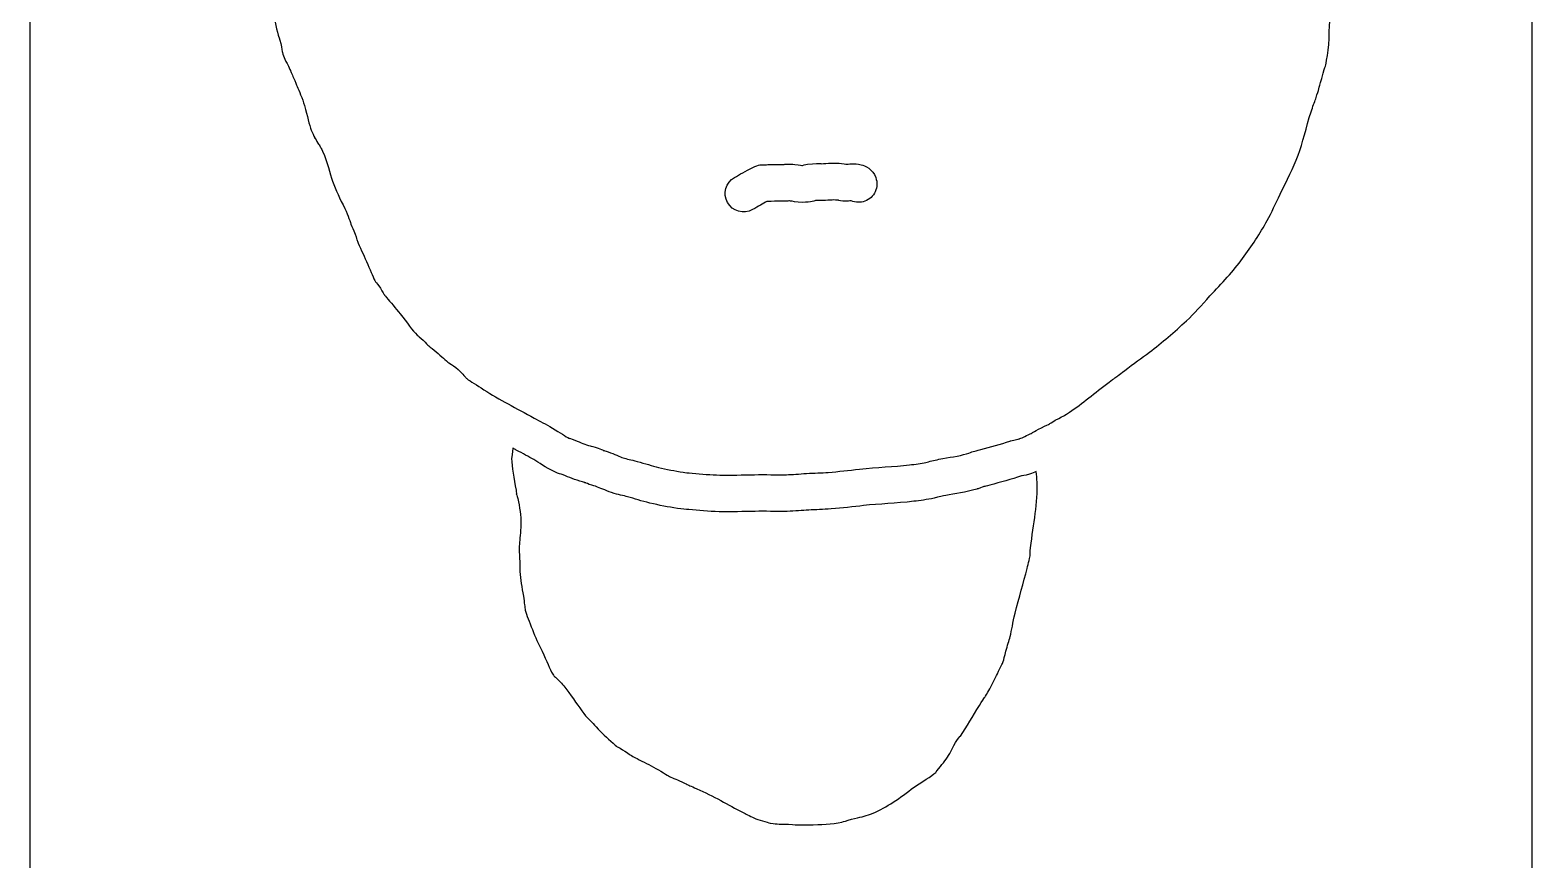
# Model space of a CAD drawing. Header units: millimetres. Extents: x -1461 to -1025, y 571 to 3922.
# Drawn here: x -1221 to -1025, y 3565.4 to 3673.7 of the extents above; entities that cross this region are included whole.
import ezdxf

# ---------------------------------------------------------------- set-up
doc = ezdxf.new("R2010")
doc.units = ezdxf.units.MM
doc.layers.add('Calque_1', color=7, linetype='CONTINUOUS')

msp = doc.modelspace()

# ---------------------------------------------------------------- linework, layer by layer
at = {"layer": 'Calque_1', "color": 5}
msp.add_lwpolyline([(-1221.0133, 3783.39508), (-1121.0132, 3783.39508), (-1025.0134, 3783.39508), (-1025.0134, 3537.3951), (-1221.0133, 3537.3951)], close=True, dxfattribs=at)
at = {"layer": 'Calque_1', "color": 7}
for points in [[(-1187.0978, 3668.55072), (-1187.0973, 3668.55072)], [(-1116.0711, 3656.31812), (-1116.0706, 3656.31812)], [(-1116.0711, 3656.31282), (-1116.0711, 3656.31812)], [(-1169.7029, 3633.19882), (-1169.7024, 3633.19882)], [(-1091.932, 3620.33632), (-1091.911, 3620.34632)], [(-1158.0067, 3619.12442), (-1158.005, 3619.11832)], [(-1158.005, 3619.11832), (-1158.0044, 3619.11832)], [(-1096.9547, 3618.94172), (-1096.9367, 3618.95172)], [(-1157.5326, 3613.13362), (-1157.5446, 3613.16762)], [(-1135.0563, 3575.13597), (-1135.0463, 3575.13597)]]:
    msp.add_lwpolyline(points, dxfattribs=at)
for points in [[(-1183.8487, 3659.60962)], [(-1148.6536, 3614.66012)], [(-1157.5326, 3613.13362)]]:
    msp.add_lwpolyline(points, close=True, dxfattribs=at)
for points in [[(-1051.7087, 3670.34332), (-1051.3824, 3672.18802), (-1051.5654, 3674.46072), (-1051.1527, 3677.08822)], [(-1189.3643, 3676.56362), (-1189.1203, 3675.27712), (-1188.9206, 3674.09032), (-1188.6269, 3673.02332)], [(-1188.6269, 3673.02332), (-1188.5899, 3672.89082), (-1188.438, 3672.54052), (-1188.2961, 3671.93862)], [(-1188.2961, 3671.93862), (-1188.1448, 3671.29652), (-1188.1198, 3670.88672), (-1188.0874, 3670.73812)], [(-1188.0874, 3670.73812), (-1187.9654, 3670.18042), (-1187.6393, 3669.69822), (-1187.0978, 3668.55072)], [(-1052.4529, 3667.37872), (-1051.8039, 3669.64612), (-1052.0515, 3668.40632), (-1051.7087, 3670.34332)], [(-1187.0973, 3668.55072), (-1186.9317, 3668.19962), (-1187.0473, 3668.43822), (-1187.0223, 3668.37912)], [(-1187.0223, 3668.37912), (-1186.9973, 3668.32012), (-1186.9623, 3668.23932), (-1186.921, 3668.14352)], [(-1186.921, 3668.14352), (-1186.839, 3667.95172), (-1186.7306, 3667.69852), (-1186.6212, 3667.44272)], [(-1186.6212, 3667.44272), (-1186.4026, 3666.93112), (-1186.2284, 3666.52712), (-1186.1401, 3666.31262)], [(-1053.2384, 3664.71842), (-1052.7184, 3666.26442), (-1052.9226, 3665.73752), (-1052.4529, 3667.37872)], [(-1186.1401, 3666.31262), (-1185.9409, 3665.82852), (-1185.4698, 3664.73322), (-1185.2048, 3663.84242)], [(-1185.2048, 3663.84242), (-1184.7926, 3662.45692), (-1184.6167, 3661.33142), (-1184.3103, 3660.60182)], [(-1053.8337, 3663.02342), (-1053.62, 3663.70042), (-1053.3939, 3664.25592), (-1053.2384, 3664.71842)], [(-1055.5359, 3657.33952), (-1054.9067, 3659.00652), (-1054.4885, 3660.94942), (-1053.8337, 3663.02342)], [(-1184.3103, 3660.60182), (-1184.1591, 3660.24192), (-1184.008, 3659.91402), (-1183.8529, 3659.60862)], [(-1183.8487, 3659.60962), (-1183.8617, 3659.62762), (-1183.8487, 3659.60962), (-1183.8077, 3659.52062)], [(-1183.8529, 3659.60862), (-1183.8179, 3659.55862), (-1183.6021, 3659.18582), (-1183.4488, 3658.94042)], [(-1183.8077, 3659.52062), (-1183.8217, 3659.54762), (-1183.8347, 3659.58262), (-1183.8487, 3659.60962)], [(-1183.4488, 3658.94042), (-1183.3447, 3658.77372), (-1183.2386, 3658.60292), (-1183.1424, 3658.44282)], [(-1183.1424, 3658.44282), (-1183.0464, 3658.28262), (-1183.0029, 3658.26022), (-1182.8303, 3657.86192)], [(-1182.8303, 3657.86192), (-1182.1886, 3656.38142), (-1181.8907, 3655.03232), (-1181.5228, 3653.94642)], [(-1129.0672, 3654.44562), (-1128.4279, 3654.80402), (-1127.6707, 3655.31002), (-1126.6958, 3655.76802)], [(-1126.6958, 3655.76802), (-1125.8662, 3656.15772), (-1125.5233, 3656.08532), (-1125.1744, 3656.10492)], [(-1125.1744, 3656.10492), (-1124.8255, 3656.12492), (-1124.5214, 3656.12192), (-1124.4783, 3656.12492)], [(-1124.4783, 3656.12492), (-1123.765, 3656.15292), (-1123.1431, 3656.13992), (-1122.6118, 3656.15792)], [(-1122.6118, 3656.15792), (-1122.4067, 3656.16792), (-1122.4905, 3656.16992), (-1122.1968, 3656.18992)], [(-1122.1968, 3656.18992), (-1121.9031, 3656.20992), (-1121.5806, 3656.18992), (-1121.216, 3656.14392)], [(-1121.216, 3656.14392), (-1120.5531, 3656.06692), (-1120.2239, 3655.99612), (-1120.2031, 3655.99612)], [(-1120.2031, 3655.99612), (-1120.3233, 3655.99612), (-1119.9308, 3656.15172), (-1118.8983, 3656.24782)], [(-1118.8983, 3656.24782), (-1118.1194, 3656.32082), (-1117.7448, 3656.23782), (-1117.7873, 3656.23782)], [(-1117.7873, 3656.23782), (-1117.397, 3656.25582), (-1116.9585, 3656.29882), (-1116.4581, 3656.31282)], [(-1116.4581, 3656.31282), (-1116.333, 3656.31282), (-1116.2041, 3656.32282), (-1116.0711, 3656.31282)], [(-1116.0706, 3656.31812), (-1115.6714, 3656.31812), (-1115.2357, 3656.28712), (-1114.7575, 3656.21162)], [(-1114.7575, 3656.21162), (-1114.5795, 3656.18362), (-1114.503, 3656.17662), (-1114.4624, 3656.17162)], [(-1114.4624, 3656.17162), (-1114.4374, 3656.18362), (-1114.174, 3656.22162), (-1113.6955, 3656.23162)], [(-1113.6955, 3656.23162), (-1113.4043, 3656.24162), (-1113.0715, 3656.24762), (-1112.5602, 3656.11432)], [(-1112.5602, 3656.11432), (-1112.0489, 3655.98112), (-1111.0586, 3655.54892), (-1110.644, 3654.43022)], [(-1057.8701, 3652.26692), (-1057.0096, 3654.04742), (-1056.1516, 3655.70852), (-1055.5359, 3657.33952)], [(-1181.5228, 3653.94642), (-1181.1482, 3652.84022), (-1180.5599, 3651.64572), (-1179.9395, 3650.40142)], [(-1129.987, 3651.17862), (-1130.635119, 3652.334778), (-1130.223319, 3653.797432), (-1129.0672, 3654.44562)], [(-1110.644, 3654.43022), (-1110.422761, 3653.833339), (-1110.447711, 3653.173015), (-1110.71336, 3652.594531)], [(-1115.5042, 3651.47022), (-1116.0353, 3651.55422), (-1116.5491, 3651.49022), (-1117.565, 3651.44322)], [(-1110.71336, 3652.594531), (-1110.97901, 3652.016047), (-1111.463596, 3651.566796), (-1112.0605, 3651.34562)], [(-1059.5558, 3648.83152), (-1058.9912, 3649.85492), (-1058.464, 3651.03832), (-1057.8701, 3652.26692)], [(-1179.9395, 3650.40142), (-1179.4496, 3649.41892), (-1179.2583, 3648.63132), (-1179.0553, 3648.14622)], [(-1126.72, 3650.25932), (-1127.876027, 3649.61112), (-1129.338639, 3650.022684), (-1129.987, 3651.17862)], [(-1124.8493, 3651.31352), (-1125.3748, 3651.04772), (-1125.9598, 3650.68552), (-1126.72, 3650.25932)], [(-1124.2907, 3651.32852), (-1124.5417, 3651.31852), (-1124.7102, 3651.31852), (-1124.8493, 3651.31352)], [(-1122.449, 3651.36052), (-1123.1536, 3651.33652), (-1123.767, 3651.34852), (-1124.2907, 3651.32852)], [(-1121.9296, 3651.39352), (-1121.9826, 3651.38352), (-1122.1591, 3651.37052), (-1122.449, 3651.36052)], [(-1121.772, 3651.37452), (-1121.8897, 3651.38852), (-1121.9144, 3651.39052), (-1121.9296, 3651.39352)], [(-1120.2031, 3651.19462), (-1121.056, 3651.19462), (-1121.5772, 3651.35172), (-1121.772, 3651.37452)], [(-1118.473, 3651.45922), (-1118.523, 3651.43622), (-1119.0808, 3651.19462), (-1120.2031, 3651.19462)], [(-1117.565, 3651.44322), (-1118.1561, 3651.41522), (-1118.4569, 3651.44322), (-1118.473, 3651.45922)], [(-1114.4691, 3651.36062), (-1115.1893, 3651.33662), (-1115.5299, 3651.47422), (-1115.5042, 3651.47022)], [(-1113.8366, 3651.41262), (-1113.9619, 3651.39662), (-1114.0404, 3651.37562), (-1114.4691, 3651.36062)], [(-1112.0605, 3651.34562), (-1112.639291, 3651.139832), (-1113.274958, 3651.163811), (-1113.8366, 3651.41262)], [(-1179.0553, 3648.14622), (-1179.0563, 3648.14622), (-1178.9268, 3647.93782), (-1178.7458, 3647.47852)], [(-1062.7727, 3643.86952), (-1061.5893, 3645.48642), (-1060.4921, 3647.13432), (-1059.5558, 3648.83152)], [(-1178.7458, 3647.47852), (-1178.4974, 3646.84862), (-1178.3831, 3646.44722), (-1178.352, 3646.32412)], [(-1178.352, 3646.32412), (-1178.321, 3646.20102), (-1178.381, 3646.36412), (-1178.1809, 3645.88482)], [(-1178.1809, 3645.88482), (-1177.8242, 3645.02882), (-1177.3756, 3644.11032), (-1176.9386, 3643.09902)], [(-1067.0437, 3638.98242), (-1065.4884, 3640.68352), (-1063.964, 3642.24182), (-1062.7727, 3643.86952)], [(-1176.9386, 3643.09902), (-1176.5123, 3642.11242), (-1176.2024, 3641.28692), (-1175.9092, 3640.83452)], [(-1175.9092, 3640.83452), (-1175.8242, 3640.70342), (-1175.5985, 3640.43522), (-1175.2958, 3639.98552)], [(-1175.2958, 3639.98552), (-1174.9816, 3639.51872), (-1174.8113, 3639.21342), (-1174.7615, 3639.12972)], [(-1174.7615, 3639.12972), (-1174.7115, 3639.04572), (-1174.7485, 3639.08872), (-1174.5067, 3638.79592)], [(-1174.5067, 3638.79592), (-1173.9618, 3638.13382), (-1173.3355, 3637.43612), (-1172.7006, 3636.63892)], [(-1070.0869, 3635.75112), (-1069.0927, 3636.65542), (-1068.1392, 3637.78442), (-1067.0437, 3638.98242)], [(-1172.7006, 3636.63892), (-1171.8027, 3635.51142), (-1171.1141, 3634.47452), (-1170.4786, 3633.86392)], [(-1170.4786, 3633.86392), (-1170.4006, 3633.78892), (-1170.1212, 3633.58982), (-1169.7029, 3633.19882)], [(-1074.9218, 3631.65012), (-1073.2834, 3632.89182), (-1071.6783, 3634.30342), (-1070.0869, 3635.75112)], [(-1169.7024, 3633.19882), (-1169.2979, 3632.82082), (-1169.1205, 3632.59402), (-1169.1071, 3632.58182)], [(-1169.1071, 3632.58182), (-1168.9492, 3632.43812), (-1168.6633, 3632.22562), (-1168.2828, 3631.90382)], [(-1168.2828, 3631.90382), (-1167.5598, 3631.29232), (-1166.9773, 3630.73632), (-1166.4731, 3630.36122)], [(-1166.4731, 3630.36122), (-1166.1795, 3630.14272), (-1166.4571, 3630.31422), (-1166.2153, 3630.18972)], [(-1166.2153, 3630.18972), (-1165.973, 3630.06502), (-1165.5242, 3629.73342), (-1165.1626, 3629.39022)], [(-1078.165, 3629.25852), (-1077.0296, 3630.14292), (-1075.916, 3630.89672), (-1074.9218, 3631.65012)], [(-1165.1626, 3629.39022), (-1164.511, 3628.77182), (-1164.1467, 3628.31202), (-1164.0268, 3628.21622)], [(-1164.0268, 3628.21622), (-1163.5207, 3627.81232), (-1162.7097, 3627.36682), (-1161.785, 3626.75732)], [(-1080.2093, 3627.72372), (-1079.4584, 3628.27962), (-1079.2766, 3628.40712), (-1079.0037, 3628.60172)], [(-1079.0037, 3628.60172), (-1078.8017, 3628.76112), (-1078.5585, 3628.95202), (-1078.165, 3629.25852)], [(-1161.785, 3626.75732), (-1159.8092, 3625.45492), (-1157.5517, 3624.35442), (-1155.2237, 3623.05012)], [(-1085.3573, 3623.82632), (-1083.6994, 3624.94192), (-1082.0654, 3626.34992), (-1080.2093, 3627.72372)], [(-1155.2237, 3623.05012), (-1154.5301, 3622.66162), (-1153.7072, 3622.26052), (-1152.8388, 3621.75202)], [(-1089.0232, 3621.80052), (-1088.4703, 3622.09042), (-1088.1074, 3622.21772), (-1087.9835, 3622.28372)], [(-1087.9835, 3622.28372), (-1087.9385, 3622.30772), (-1087.697, 3622.48932), (-1087.2213, 3622.75972)], [(-1087.2213, 3622.75972), (-1086.5134, 3623.16212), (-1086.1239, 3623.32992), (-1086.102, 3623.34052)], [(-1086.102, 3623.34052), (-1086.08, 3623.35052), (-1086.047, 3623.36252), (-1085.3573, 3623.82632)], [(-1152.8388, 3621.75202), (-1151.8258, 3621.15892), (-1151.1094, 3620.62252), (-1150.6177, 3620.40782)], [(-1150.6177, 3620.40782), (-1150.6817, 3620.43582), (-1150.4419, 3620.38182), (-1149.9237, 3620.17432)], [(-1149.9237, 3620.17432), (-1149.1151, 3619.85082), (-1148.5567, 3619.60532), (-1147.9073, 3619.41052)], [(-1093.0828, 3620.06292), (-1092.4237, 3620.27392), (-1092.0249, 3620.31412), (-1091.932, 3620.33632)], [(-1091.911, 3620.34632), (-1091.7258, 3620.39932), (-1091.163, 3620.67792), (-1090.5002, 3620.99222)], [(-1090.5002, 3620.99222), (-1090.3292, 3621.07322), (-1090.3657, 3621.05522), (-1090.2486, 3621.11112)], [(-1090.2486, 3621.11112), (-1090.2326, 3621.12212), (-1090.2036, 3621.14512), (-1090.1896, 3621.15412)], [(-1090.1896, 3621.15412), (-1089.8164, 3621.40022), (-1089.6501, 3621.47192), (-1089.0232, 3621.80052)], [(-1158.0044, 3619.11832), (-1158.0854, 3618.54052), (-1158.1712, 3618.00282), (-1158.1667, 3617.77782)], [(-1157.5623, 3618.88352), (-1157.7055, 3618.96352), (-1157.8619, 3619.04452), (-1158.0067, 3619.12442)], [(-1155.2565, 3617.62992), (-1155.9152, 3618.01572), (-1156.7109, 3618.40652), (-1157.5623, 3618.88352)], [(-1147.9073, 3619.41052), (-1147.8083, 3619.38052), (-1147.4572, 3619.33052), (-1146.8903, 3619.13562)], [(-1146.8903, 3619.13562), (-1146.507, 3619.00392), (-1146.3008, 3618.91132), (-1146.2268, 3618.86532)], [(-1146.2268, 3618.86532), (-1146.1878, 3618.84332), (-1146.1838, 3618.83232), (-1146.2008, 3618.83232)], [(-1146.2008, 3618.83232), (-1146.0915, 3618.80332), (-1145.9557, 3618.77532), (-1145.576, 3618.64362)], [(-1145.576, 3618.64362), (-1144.7039, 3618.34162), (-1144.0572, 3618.02082), (-1143.5937, 3617.86442)], [(-1102.3983, 3617.67252), (-1101.0575, 3617.92002), (-1099.8391, 3618.09912), (-1098.7882, 3618.38982)], [(-1098.7882, 3618.38982), (-1097.9335, 3618.68352), (-1097.9309, 3618.69302), (-1096.9547, 3618.94172)], [(-1096.9367, 3618.95172), (-1095.6423, 3619.28142), (-1094.3767, 3619.64222), (-1093.1308, 3620.05192)], [(-1093.1308, 3620.05192), (-1093.1028, 3620.06192), (-1093.1098, 3620.05182), (-1093.0828, 3620.06292)], [(-1158.1667, 3617.77782), (-1158.1427, 3616.59662), (-1157.8446, 3615.22632), (-1157.5952, 3613.63442)], [(-1152.5316, 3616.02952), (-1153.7873, 3616.57792), (-1154.6331, 3617.26492), (-1155.2565, 3617.62992)], [(-1143.5937, 3617.86442), (-1143.1879, 3617.72742), (-1142.5707, 3617.61102), (-1141.7876, 3617.39872)], [(-1141.7876, 3617.39872), (-1140.7494, 3617.11702), (-1139.8296, 3616.81412), (-1138.9982, 3616.61332)], [(-1138.9982, 3616.61332), (-1137.9669, 3616.36432), (-1136.8697, 3616.15932), (-1135.771, 3615.97822)], [(-1116.8486, 3615.97032), (-1115.5143, 3616.07952), (-1114.1584, 3616.23342), (-1112.7765, 3616.38892)], [(-1112.7765, 3616.38892), (-1110.4722, 3616.64822), (-1108.2849, 3616.70852), (-1106.2575, 3616.94392)], [(-1106.2575, 3616.94392), (-1105.4738, 3617.03492), (-1104.7164, 3617.13462), (-1104.0974, 3617.27622)], [(-1104.0974, 3617.27622), (-1103.6572, 3617.37692), (-1103.1, 3617.54292), (-1102.3983, 3617.67252)], [(-1151.6991, 3615.73802), (-1151.6811, 3615.72802), (-1151.9746, 3615.78702), (-1152.5316, 3616.02952)], [(-1149.2786, 3614.83372), (-1150.2485, 3615.12472), (-1150.9833, 3615.45182), (-1151.6991, 3615.73802)], [(-1148.6554, 3614.66622), (-1148.7904, 3614.69722), (-1148.9791, 3614.74322), (-1149.2786, 3614.83372)], [(-1148.4624, 3614.61712), (-1148.6093, 3614.66512), (-1148.6867, 3614.68412), (-1148.6536, 3614.66012)], [(-1148.6454, 3614.65622), (-1148.6554, 3614.65622), (-1148.6454, 3614.65622), (-1148.6554, 3614.66622)], [(-1148.6536, 3614.66012), (-1148.5626, 3614.63912), (-1148.4824, 3614.62212), (-1148.4624, 3614.61712)], [(-1148.047, 3614.40562), (-1148.401, 3614.53842), (-1148.5895, 3614.62142), (-1148.6454, 3614.65622)], [(-1147.1349, 3614.12352), (-1147.2139, 3614.15052), (-1147.5291, 3614.21152), (-1148.047, 3614.40562)], [(-1135.771, 3615.97822), (-1135.5043, 3615.93422), (-1135.1475, 3615.91722), (-1134.6191, 3615.87022)], [(-1134.6191, 3615.87022), (-1133.3507, 3615.75602), (-1132.1435, 3615.64082), (-1131.0033, 3615.61752)], [(-1131.0033, 3615.61752), (-1129.5609, 3615.58752), (-1128.0581, 3615.64052), (-1126.4909, 3615.66652)], [(-1126.4909, 3615.66652), (-1125.0195, 3615.69052), (-1123.6228, 3615.64452), (-1122.3118, 3615.66652)], [(-1122.3118, 3615.66652), (-1121.5481, 3615.67952), (-1120.6646, 3615.77092), (-1119.6815, 3615.82722)], [(-1119.6815, 3615.82722), (-1118.6502, 3615.88622), (-1117.7007, 3615.90022), (-1116.8486, 3615.97032)], [(-1095.7744, 3614.30192), (-1096.7493, 3614.05422), (-1096.3076, 3614.17922), (-1097.303, 3613.83742)], [(-1095.7404, 3614.31192), (-1095.7634, 3614.30192), (-1095.7524, 3614.31152), (-1095.7744, 3614.30192)], [(-1091.6192, 3615.50352), (-1092.9883, 3615.05332), (-1094.3608, 3614.66332), (-1095.7404, 3614.31192)], [(-1090.5841, 3615.73662), (-1091.2456, 3615.54802), (-1091.5999, 3615.50992), (-1091.6192, 3615.50352)], [(-1089.7046, 3616.07252), (-1089.9795, 3615.95592), (-1090.24, 3615.83462), (-1090.5841, 3615.73662)], [(-1090.4446, 3606.13052), (-1090.0815, 3609.27062), (-1089.4738, 3612.08812), (-1089.6023, 3614.67002)], [(-1089.6023, 3614.67002), (-1089.6273, 3615.18052), (-1089.6633, 3615.62962), (-1089.7046, 3616.07252)], [(-1157.5952, 3613.63442), (-1157.5462, 3613.32032), (-1157.5292, 3613.15622), (-1157.5332, 3613.13522)], [(-1157.5446, 3613.16762), (-1157.5346, 3613.13462), (-1157.5336, 3613.12562), (-1157.5326, 3613.13362)], [(-1157.5332, 3613.13522), (-1157.5212, 3613.11022), (-1157.4602, 3612.93862), (-1157.3631, 3612.54202)], [(-1157.3631, 3612.54202), (-1157.0968, 3611.45632), (-1156.9556, 3610.31852), (-1156.9668, 3609.18092)], [(-1145.117, 3613.33232), (-1146.0022, 3613.63112), (-1146.6586, 3613.95862), (-1147.1349, 3614.12352)], [(-1143.0329, 3612.78252), (-1143.5389, 3612.91972), (-1144.2549, 3613.04142), (-1145.117, 3613.33232)], [(-1140.1131, 3611.96342), (-1141.2029, 3612.22652), (-1142.1649, 3612.54712), (-1143.0329, 3612.78252)], [(-1103.0157, 3612.61182), (-1103.9647, 3612.39462), (-1104.8812, 3612.28602), (-1105.6925, 3612.19172)], [(-1101.5155, 3612.96792), (-1101.8955, 3612.89792), (-1102.387, 3612.75562), (-1103.0157, 3612.61182)], [(-1097.4713, 3613.78442), (-1098.932, 3613.37802), (-1100.3033, 3613.19172), (-1101.5155, 3612.96792)], [(-1097.338, 3613.82542), (-1097.382027, 3613.810465), (-1097.426479, 3613.796793), (-1097.4713, 3613.78442)], [(-1097.303, 3613.83742), (-1097.326, 3613.82742), (-1097.314, 3613.83752), (-1097.338, 3613.82542)], [(-1136.5402, 3611.25802), (-1137.7052, 3611.45002), (-1138.9135, 3611.67382), (-1140.1131, 3611.96342)], [(-1135.0375, 3611.10452), (-1135.4128, 3611.13852), (-1135.9069, 3611.15352), (-1136.5402, 3611.25802)], [(-1131.0899, 3610.83372), (-1132.475, 3610.86172), (-1133.7916, 3610.99242), (-1135.0375, 3611.10452)], [(-1126.4029, 3610.88272), (-1127.9053, 3610.85872), (-1129.4663, 3610.80072), (-1131.0899, 3610.83372)], [(-1122.2186, 3610.88272), (-1123.6896, 3610.85772), (-1125.0878, 3610.90372), (-1126.4029, 3610.88272)], [(-1119.3955, 3611.05022), (-1120.2236, 3611.00322), (-1121.1693, 3610.90042), (-1122.2186, 3610.88272)], [(-1116.4459, 3611.20162), (-1117.5146, 3611.11362), (-1118.5029, 3611.10132), (-1119.3955, 3611.05022)], [(-1112.228, 3611.63412), (-1113.6055, 3611.47912), (-1115.0102, 3611.31912), (-1116.4459, 3611.20162)], [(-1105.6925, 3612.19172), (-1108.0007, 3611.92372), (-1110.1933, 3611.86312), (-1112.228, 3611.63412)], [(-1156.9668, 3609.18092), (-1156.9778, 3608.12682), (-1157.1132, 3607.25472), (-1157.1523, 3606.57952)], [(-1157.1523, 3606.57952), (-1157.1893, 3605.93672), (-1157.1523, 3605.20682), (-1157.1153, 3604.38122)], [(-1090.9053, 3603.42522), (-1090.7489, 3604.09162), (-1090.5131, 3605.01752), (-1090.4986, 3605.14552)], [(-1090.4986, 3605.14552), (-1090.4986, 3605.18952), (-1090.5146, 3605.52192), (-1090.4446, 3606.13052)], [(-1157.1153, 3604.38122), (-1157.0853, 3603.77142), (-1157.1023, 3603.32552), (-1157.0823, 3603.04592)], [(-1157.0823, 3603.04592), (-1157.0093, 3602.03242), (-1156.8343, 3600.94192), (-1156.6384, 3599.81562)], [(-1092.4618, 3597.57912), (-1091.9496, 3599.64642), (-1091.3409, 3601.56932), (-1090.9053, 3603.42522)], [(-1156.6384, 3599.81562), (-1156.4869, 3598.94452), (-1156.4639, 3598.33102), (-1156.3898, 3598.00492)], [(-1156.3898, 3598.00492), (-1156.2406, 3597.34762), (-1155.8639, 3596.48462), (-1155.4597, 3595.45262)], [(-1093.1088, 3594.53482), (-1092.8945, 3595.35212), (-1092.7571, 3596.38742), (-1092.4618, 3597.57912)], [(-1155.4597, 3595.45262), (-1155.0846, 3594.49432), (-1154.6706, 3593.59472), (-1154.1941, 3592.62382)], [(-1093.6684, 3592.61912), (-1093.4649, 3593.37502), (-1093.2476, 3594.00512), (-1093.1088, 3594.53482)], [(-1154.1941, 3592.62382), (-1153.5705, 3591.35322), (-1153.1983, 3590.27682), (-1152.7916, 3589.65142)], [(-1094.4374, 3590.38002), (-1094.3195, 3590.62002), (-1094.2028, 3590.85962), (-1094.1165, 3591.04092)], [(-1094.1165, 3591.04092), (-1094.0795, 3591.11992), (-1094.0405, 3591.21622), (-1094.0126, 3591.28332)], [(-1094.0126, 3591.28332), (-1093.9236, 3591.56002), (-1093.8376, 3591.99042), (-1093.6684, 3592.61912)], [(-1152.7916, 3589.65142), (-1152.6272, 3589.39862), (-1152.6405, 3589.42582), (-1152.5555, 3589.34082)], [(-1152.5555, 3589.34082), (-1152.4705, 3589.25582), (-1152.2085, 3589.02272), (-1151.8403, 3588.63282)], [(-1096.0254, 3587.27792), (-1095.6772, 3587.87702), (-1095.3398, 3588.56582), (-1094.9701, 3589.30512)], [(-1094.9701, 3589.30512), (-1094.9171, 3589.41202), (-1094.6731, 3589.89992), (-1094.4374, 3590.38002)], [(-1151.8403, 3588.63282), (-1151.3871, 3588.15302), (-1151.028, 3587.68192), (-1150.707, 3587.24582)], [(-1150.707, 3587.24582), (-1149.8591, 3586.09372), (-1149.1952, 3585.02922), (-1148.5056, 3584.20162)], [(-1096.4533, 3586.58442), (-1096.3563, 3586.72142), (-1096.331, 3586.75202), (-1096.0254, 3587.27792)], [(-1099.6076, 3581.56402), (-1098.7724, 3582.79172), (-1097.9889, 3584.15312), (-1097.1214, 3585.56272)], [(-1097.1214, 3585.56272), (-1096.7505, 3586.16552), (-1096.55, 3586.44752), (-1096.4533, 3586.58442)], [(-1148.5056, 3584.20162), (-1148.2158, 3583.85392), (-1147.7108, 3583.40012), (-1147.1243, 3582.74482)], [(-1147.1243, 3582.74482), (-1146.4496, 3581.99102), (-1145.7437, 3581.32952), (-1144.9239, 3580.63382)], [(-1100.2313, 3580.71862), (-1099.8762, 3581.29612), (-1099.62, 3581.54572), (-1099.6076, 3581.56402)], [(-1144.9239, 3580.63382), (-1144.4816, 3580.25862), (-1144.3301, 3580.10002), (-1144.4443, 3580.18012)], [(-1144.4443, 3580.18012), (-1144.4683, 3580.19712), (-1144.2021, 3580.07902), (-1143.679, 3579.76522)], [(-1143.679, 3579.76522), (-1142.8853, 3579.28902), (-1142.7101, 3579.09827), (-1142.1871, 3578.80857)], [(-1102.2204, 3577.58487), (-1101.6573, 3578.26757), (-1101.2276, 3578.85767), (-1100.852, 3579.53932)], [(-1100.852, 3579.53932), (-1100.7459, 3579.73182), (-1100.5816, 3580.14912), (-1100.2313, 3580.71862)], [(-1142.1871, 3578.80857), (-1142.0096, 3578.71057), (-1141.6579, 3578.56487), (-1141.167, 3578.30317)], [(-1141.167, 3578.30317), (-1140.4045, 3577.89667), (-1139.5563, 3577.47297), (-1138.6881, 3576.96737)], [(-1102.8203, 3576.82627), (-1102.7623, 3576.88627), (-1102.5778, 3577.15147), (-1102.2204, 3577.58487)], [(-1138.6881, 3576.96737), (-1138.1908, 3576.67777), (-1137.8714, 3576.45147), (-1137.6912, 3576.35497)], [(-1137.6912, 3576.35497), (-1137.3391, 3576.16667), (-1136.7373, 3575.95827), (-1135.957, 3575.57937)], [(-1135.957, 3575.57937), (-1135.3865, 3575.30227), (-1135.3532, 3575.28167), (-1135.0563, 3575.13597)], [(-1135.0463, 3575.13597), (-1134.9533, 3575.09897), (-1134.8614, 3575.06097), (-1134.7398, 3575.00937)], [(-1106.0082, 3574.62327), (-1104.5686, 3575.70307), (-1103.3677, 3576.26077), (-1102.8203, 3576.82627)], [(-1134.7398, 3575.00937), (-1134.4967, 3574.90567), (-1134.1452, 3574.75127), (-1133.6246, 3574.51897)], [(-1133.6246, 3574.51897), (-1131.4105, 3573.53087), (-1129.5193, 3572.34097), (-1127.7015, 3571.46017)], [(-1111.3454, 3571.36407), (-1109.5237, 3572.05367), (-1107.8569, 3573.23677), (-1106.0082, 3574.62327)], [(-1127.7015, 3571.46017), (-1127.5133, 3571.36917), (-1127.2708, 3571.24397), (-1126.9501, 3571.08447)], [(-1113.7985, 3570.70367), (-1112.6937, 3570.99527), (-1112.0678, 3571.09057), (-1111.3454, 3571.36407)], [(-1126.9501, 3571.08447), (-1126.71, 3570.96507), (-1126.3169, 3570.79517), (-1126.2866, 3570.77447)], [(-1126.2866, 3570.77447), (-1125.7375, 3570.58227), (-1124.3482, 3570.18287), (-1124.3642, 3570.18537)], [(-1124.3642, 3570.18537), (-1123.413, 3570.04747), (-1123.1672, 3570.09437), (-1122.0264, 3570.04477)], [(-1122.0264, 3570.04477), (-1120.289, 3569.96877), (-1121.3811, 3569.94877), (-1119.3893, 3569.98177)], [(-1119.3893, 3569.98177), (-1117.7982, 3570.00877), (-1116.3815, 3570.06377), (-1115.0589, 3570.33987)], [(-1115.0589, 3570.33987), (-1114.8414, 3570.38487), (-1114.4294, 3570.53707), (-1113.7985, 3570.70367)]]:
    msp.add_open_spline(points, degree=3, dxfattribs=at)

doc.saveas('drawing.dxf')
